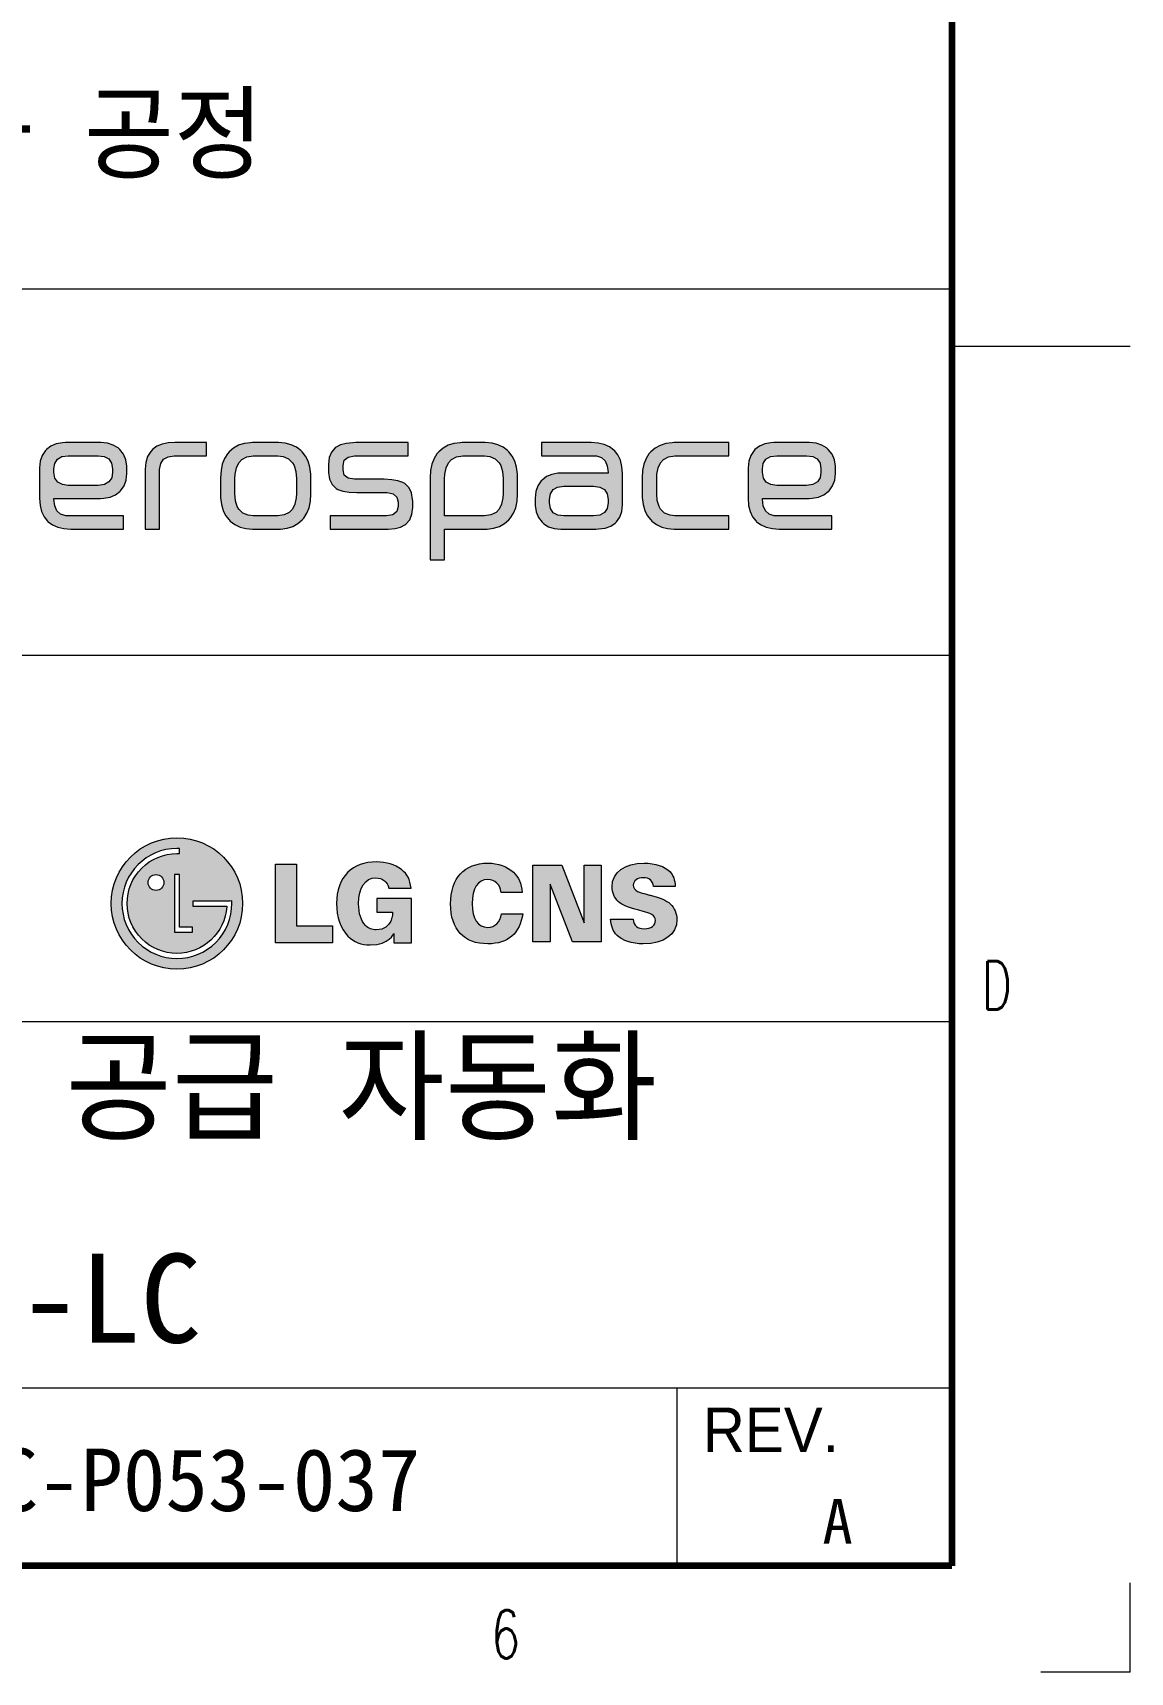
# Model space of a CAD drawing. Header units: millimetres. Extents: x 0 to 280, y 0 to 198.
# Drawn here: x 239 to 280, y 0 to 61.2 of the extents above; entities that cross this region are included whole.
import ezdxf
from ezdxf.enums import TextEntityAlignment as Align

# ---------------------------------------------------------------- set-up
doc = ezdxf.new("R2018")
doc.units = ezdxf.units.MM
doc.header["$LTSCALE"] = 0.666667
doc.layers.get('0').update_dxf_attribs({"color": 8, "lineweight": 9, "true_color": 0x808080})
for name, color, linetype, lineweight in [('1', 7, 'Continuous', 20), ('4.가는선', 7, 'Continuous', 13), ('출력한계', 7, 'Continuous', 9)]:
    doc.layers.add(name, color=color, linetype=linetype, lineweight=lineweight)
doc.layers.add('글씨', color=4, linetype='Continuous', lineweight=9, true_color=0x00ffff)
doc.styles.add('텍스트 스타일484', font='Gulim.ttf')
doc.styles.add('텍스트 스타일493', font='ROMANS.shx', dxfattribs={"width": 0.7})
doc.styles.add('텍스트 스타일507', font='Gulim.ttf')
doc.styles.add('텍스트 스타일510', font='Gulim.ttf')
doc.styles.add('텍스트 스타일512', font='Gulim.ttf')
doc.styles.add('텍스트 스타일514', font='Gulim.ttf', dxfattribs={"width": 0.7})
doc.styles.add('텍스트 스타일53', font='Gulim.ttf')

# ---------------------------------------------------------------- blocks, each defined once
blk = doc.blocks.new('경계 HAS-A3 경계라인')
at = {"lineweight": 100}
for p, q in [((409.995, 291.025), (409.995, 5.952)), ((409.995, 5.952), (10.005, 5.952))]:
    blk.add_line(p, q, dxfattribs=at)
blk.add_line((420, 74.25), (409.995, 74.25))
at = {"layer": '출력한계'}
for q in [(420, 5), (415, 0)]:
    blk.add_line((420, 0), q, dxfattribs=at)
at = {"style": '텍스트 스타일493', "width": 0.7}
blk.add_text('D', height=2.7, dxfattribs=at).set_placement((411.67, 37.125))
blk.add_text('6', height=2.7, dxfattribs=at).set_placement((385, 2.124), align=Align.MIDDLE_CENTER)
blk = doc.blocks.new('제목 블록 HAS-A3-PART-제목')
at = {"layer": '4.가는선'}
h = blk.add_hatch(color=256, dxfattribs=at)
h.paths.add_polyline_path([(533.007, 97.123), (532.747, 97.259), (532.589, 97.489), (532.538, 97.817), (532.538, 98), (532.585, 98.316), (532.73, 98.554), (532.981, 98.699), (533.335, 98.746), (535.009, 98.746), (535.354, 98.703), (535.609, 98.563), (535.763, 98.328), (535.818, 98), (535.818, 97.817), (535.771, 97.506), (535.618, 97.272), (535.367, 97.127), (535.009, 97.08), (533.335, 97.08)], flags=0)
h.paths.add_polyline_path([(531.878, 98.759), (532.07, 99.036), (532.117, 99.087), (532.364, 99.278), (532.662, 99.41), (533.011, 99.47), (533.181, 99.479), (535.166, 99.479), (535.537, 99.444), (535.861, 99.342), (536.129, 99.176), (536.227, 99.087), (536.436, 98.823), (536.568, 98.512), (536.623, 98.15), (536.623, 97.741), (536.585, 97.37), (536.466, 97.051), (536.27, 96.778), (536.227, 96.735), (535.984, 96.544), (535.682, 96.42), (535.333, 96.361), (535.149, 96.352), (532.538, 96.352), (532.538, 96.309), (532.577, 95.939), (532.7, 95.662), (532.909, 95.475), (533.194, 95.385), (533.369, 95.372), (536.427, 95.372), (536.427, 94.635), (533.475, 94.635), (533.092, 94.661), (532.751, 94.738), (532.457, 94.865), (532.21, 95.044), (532.176, 95.078), (531.98, 95.321), (531.84, 95.615), (531.759, 95.964), (531.729, 96.361), (531.729, 98.06), (531.767, 98.435)])
for color, points in [(256, [(539.303, 99.479), (538.945, 99.457), (538.595, 99.389), (538.302, 99.27), (538.071, 99.104), (537.956, 98.976), (537.782, 98.695), (537.68, 98.363), (537.646, 97.983), (537.646, 94.635), (538.459, 94.635), (538.459, 97.975), (538.519, 98.307), (538.672, 98.541), (538.928, 98.682), (539.277, 98.729), (541.079, 98.729), (541.079, 99.479)]), (256, [(549.457, 99.479), (549.291, 99.474), (548.904, 99.436), (548.588, 99.355), (548.346, 99.231), (548.286, 99.189), (548.082, 98.95), (547.958, 98.639), (547.92, 98.252), (547.92, 97.805), (547.979, 97.438), (548.12, 97.14), (548.346, 96.914), (548.452, 96.855), (548.725, 96.761), (549.074, 96.701), (549.5, 96.68), (551.2, 96.68), (551.545, 96.612), (551.753, 96.429), (551.821, 96.135), (551.821, 95.9), (551.749, 95.611), (551.532, 95.436), (551.17, 95.381), (548.009, 95.381), (548.009, 94.635), (551.259, 94.635), (551.647, 94.674), (551.962, 94.75), (552.201, 94.87), (552.26, 94.912), (552.469, 95.151), (552.597, 95.462), (552.639, 95.841), (552.639, 96.194), (552.635, 96.297), (552.575, 96.659), (552.431, 96.953), (552.201, 97.178), (552.09, 97.242), (551.813, 97.34), (551.464, 97.4), (551.042, 97.421), (549.376, 97.421), (549.019, 97.477), (548.806, 97.655), (548.733, 97.949), (548.733, 98.201), (548.806, 98.495), (549.019, 98.669), (549.376, 98.729), (552.392, 98.729), (552.392, 99.479)]), (256, [(567.292, 99.479), (567.182, 99.47), (566.82, 99.423), (566.5, 99.321), (566.219, 99.163), (565.976, 98.955), (565.878, 98.844), (565.712, 98.58), (565.593, 98.265), (565.52, 97.907), (565.499, 97.498), (565.499, 96.595), (565.503, 96.407), (565.55, 96.02), (565.644, 95.683), (565.784, 95.389), (565.976, 95.147), (566.04, 95.083), (566.296, 94.887), (566.59, 94.75), (566.922, 94.665), (567.292, 94.635), (570.359, 94.635), (570.359, 95.381), (567.318, 95.381), (567.062, 95.406), (566.756, 95.53), (566.517, 95.751), (566.44, 95.9), (566.342, 96.228), (566.313, 96.629), (566.313, 97.464), (566.325, 97.707), (566.389, 98.069), (566.517, 98.35), (566.687, 98.524), (566.969, 98.678), (567.318, 98.729), (570.359, 98.729), (570.359, 99.479)]), (7, [(548.147, 72.418), (548.147, 71.453), (544.953, 71.453), (544.953, 75.873), (546.125, 75.873), (546.125, 72.418)]), (7, [(563.207, 71.516), (561.595, 71.516), (560.335, 74.741), (560.335, 71.516), (559.363, 71.516), (559.363, 75.808), (561, 75.808), (562.24, 72.585), (562.24, 75.808), (563.207, 75.808)])]:
    blk.add_hatch(color=color, dxfattribs=at).paths.add_polyline_path(points)
h = blk.add_hatch(color=256, dxfattribs=at)
h.paths.add_polyline_path([(542.893, 95.751), (543.123, 95.53), (543.426, 95.406), (543.698, 95.381), (545.074, 95.381), (545.436, 95.428), (545.722, 95.572), (545.901, 95.751), (546.037, 96.028), (546.109, 96.386), (546.122, 96.629), (546.122, 97.464), (546.088, 97.868), (545.99, 98.192), (545.901, 98.35), (545.671, 98.571), (545.372, 98.699), (545.074, 98.729), (543.698, 98.729), (543.345, 98.682), (543.064, 98.529), (542.893, 98.35), (542.761, 98.069), (542.689, 97.711), (542.68, 97.464), (542.68, 96.629), (542.71, 96.224), (542.808, 95.9)], flags=0)
h.paths.add_polyline_path([(542.254, 98.852), (542.084, 98.588), (541.965, 98.273), (541.897, 97.915), (541.871, 97.506), (541.871, 96.595), (541.875, 96.407), (541.922, 96.02), (542.016, 95.683), (542.156, 95.389), (542.348, 95.147), (542.412, 95.083), (542.668, 94.887), (542.962, 94.75), (543.294, 94.665), (543.669, 94.635), (545.236, 94.635), (545.602, 94.682), (545.922, 94.784), (546.203, 94.938), (546.442, 95.147), (546.54, 95.253), (546.71, 95.521), (546.833, 95.832), (546.906, 96.19), (546.927, 96.595), (546.927, 97.506), (546.923, 97.711), (546.876, 98.094), (546.778, 98.431), (546.638, 98.72), (546.442, 98.963), (546.378, 99.031), (546.126, 99.223), (545.832, 99.359), (545.5, 99.444), (545.125, 99.479), (543.669, 99.479), (543.558, 99.474), (543.196, 99.427), (542.872, 99.325), (542.591, 99.172), (542.348, 98.963)])
h = blk.add_hatch(color=256, dxfattribs=at)
h.paths.add_polyline_path([(554.509, 98.069), (554.437, 97.715), (554.424, 97.455), (554.424, 95.381), (556.665, 95.381), (557.022, 95.428), (557.312, 95.572), (557.491, 95.751), (557.623, 96.028), (557.695, 96.386), (557.704, 96.629), (557.704, 97.464), (557.674, 97.864), (557.576, 98.192), (557.491, 98.35), (557.257, 98.571), (556.959, 98.699), (556.665, 98.729), (555.455, 98.729), (555.101, 98.682), (554.816, 98.533), (554.641, 98.35)], flags=0)
h.paths.add_polyline_path([(553.832, 98.588), (553.713, 98.273), (553.64, 97.915), (553.619, 97.506), (553.619, 92.915), (554.424, 92.915), (554.424, 94.635), (556.809, 94.635), (557.172, 94.682), (557.495, 94.78), (557.776, 94.938), (558.019, 95.147), (558.117, 95.257), (558.292, 95.521), (558.411, 95.832), (558.488, 96.19), (558.513, 96.595), (558.513, 97.506), (558.505, 97.715), (558.458, 98.098), (558.36, 98.431), (558.211, 98.72), (558.019, 98.963), (557.955, 99.027), (557.704, 99.219), (557.414, 99.359), (557.082, 99.444), (556.707, 99.479), (555.412, 99.479), (555.306, 99.474), (554.944, 99.427), (554.62, 99.325), (554.339, 99.172), (554.096, 98.963), (553.998, 98.852)])
h = blk.add_hatch(color=256, dxfattribs=at)
h.paths.add_polyline_path([(560.358, 95.781), (560.515, 95.547), (560.775, 95.411), (561.107, 95.372), (562.764, 95.372), (563.122, 95.419), (563.382, 95.555), (563.535, 95.79), (563.587, 96.109), (563.587, 96.292), (563.535, 96.616), (563.382, 96.85), (563.126, 96.991), (562.764, 97.038), (561.107, 97.038), (560.754, 96.991), (560.503, 96.846), (560.353, 96.608), (560.307, 96.292), (560.307, 96.109)], flags=0)
h.paths.add_polyline_path([(559.54, 96.735), (559.502, 96.361), (559.502, 95.956), (559.553, 95.594), (559.68, 95.283), (559.889, 95.014), (559.979, 94.934), (560.247, 94.767), (560.571, 94.665), (560.941, 94.635), (562.909, 94.635), (563.058, 94.64), (563.425, 94.687), (563.731, 94.797), (563.983, 94.963), (564.051, 95.032), (564.242, 95.3), (564.357, 95.619), (564.392, 95.994), (564.392, 97.741), (564.362, 98.141), (564.277, 98.49), (564.136, 98.784), (563.94, 99.027), (563.902, 99.061), (563.659, 99.244), (563.365, 99.372), (563.024, 99.449), (562.641, 99.479), (559.864, 99.479), (559.864, 98.746), (562.756, 98.746), (562.935, 98.733), (563.22, 98.639), (563.425, 98.452), (563.544, 98.175), (563.587, 97.8), (563.587, 97.766), (560.967, 97.766), (560.779, 97.758), (560.43, 97.698), (560.132, 97.57), (559.889, 97.374), (559.842, 97.332), (559.651, 97.055)])
h = blk.add_hatch(color=256, dxfattribs=at)
h.paths.add_polyline_path([(572.289, 97.489), (572.442, 97.259), (572.702, 97.123), (573.034, 97.08), (574.708, 97.08), (575.066, 97.127), (575.317, 97.272), (575.471, 97.506), (575.513, 97.817), (575.513, 98), (575.462, 98.328), (575.309, 98.563), (575.053, 98.703), (574.708, 98.746), (573.034, 98.746), (572.681, 98.699), (572.429, 98.554), (572.28, 98.316), (572.238, 98), (572.238, 97.817)], flags=0)
h.paths.add_polyline_path([(571.467, 98.435), (571.428, 98.06), (571.428, 96.361), (571.454, 95.964), (571.539, 95.615), (571.68, 95.321), (571.876, 95.078), (571.91, 95.044), (572.157, 94.865), (572.451, 94.738), (572.792, 94.661), (573.175, 94.635), (576.123, 94.635), (576.123, 95.372), (573.068, 95.372), (572.894, 95.385), (572.604, 95.475), (572.4, 95.662), (572.276, 95.939), (572.238, 96.309), (572.238, 96.352), (574.849, 96.352), (575.028, 96.361), (575.381, 96.42), (575.68, 96.544), (575.927, 96.735), (575.969, 96.778), (576.165, 97.051), (576.284, 97.37), (576.323, 97.741), (576.323, 98.15), (576.267, 98.512), (576.135, 98.823), (575.927, 99.087), (575.829, 99.176), (575.556, 99.342), (575.237, 99.444), (574.866, 99.479), (572.877, 99.479), (572.711, 99.47), (572.361, 99.41), (572.063, 99.278), (571.816, 99.087), (571.765, 99.036), (571.578, 98.759)])
at = {"layer": '4.가는선', "true_color": 0xff0000}
h = blk.add_hatch(color=1, dxfattribs=at)
edge = h.paths.add_edge_path(flags=0)
edge.add_spline(control_points=[(537.25, 71.482), (536.667, 72.067), (536.348, 72.838), (536.348, 73.662), (536.348, 75.362), (537.731, 76.744), (539.429, 76.744), (539.465, 76.744), (539.539, 76.744), (539.576, 76.74)], knot_values=[-3, -3, -3, -3, -2, -2, -2, -1, -1, -1, 0, 0, 0, 0], degree=3, periodic=0)
edge.add_line((539.576, 76.74), (539.576, 76.454))
edge.add_spline(control_points=[(539.576, 76.454), (539.541, 76.455), (539.463, 76.457), (539.429, 76.457), (538.683, 76.457), (537.982, 76.164), (537.453, 75.638)], knot_values=[-18, -18, -18, -18, -17, -17, -17, -16, -16, -16, -16], degree=3, periodic=0)
edge.add_spline(control_points=[(537.453, 75.638), (536.925, 75.11), (536.636, 74.409), (536.636, 73.662), (536.636, 72.917), (536.925, 72.214), (537.453, 71.686)], knot_values=[-16, -16, -16, -16, -15, -15, -15, -14, -14, -14, -14], degree=3, periodic=0)
edge.add_spline(control_points=[(537.453, 71.686), (537.982, 71.159), (538.683, 70.869), (539.429, 70.869), (540.907, 70.869), (542.117, 72.022), (542.215, 73.475)], knot_values=[-14, -14, -14, -14, -13, -13, -13, -12, -12, -12, -12], degree=3, periodic=0)
edge.add_spline(control_points=[(542.215, 73.475), (542.215, 73.48), (542.215, 73.509), (542.218, 73.518)], knot_values=[-12, -12, -12, -12, -11, -11, -11, -11], degree=3, periodic=0)
edge.add_line((542.218, 73.518), (540.311, 73.518))
edge.add_line((540.311, 73.518), (540.311, 73.801))
edge.add_line((540.311, 73.801), (542.387, 73.801))
edge.add_line((542.387, 73.801), (542.509, 73.802))
edge.add_line((542.509, 73.802), (542.509, 73.662))
edge.add_spline(control_points=[(542.509, 73.662), (542.509, 72.838), (542.188, 72.067), (541.608, 71.482)], knot_values=[-6, -6, -6, -6, -5, -5, -5, -5], degree=3, periodic=0)
edge.add_spline(control_points=[(541.608, 71.482), (541.024, 70.902), (540.252, 70.581), (539.429, 70.581), (538.606, 70.581), (537.832, 70.902), (537.25, 71.482)], knot_values=[-5, -5, -5, -5, -4, -4, -4, -3, -3, -3, -3], degree=3, periodic=0)
h.paths.add_polyline_path([(539.283, 75.277), (539.576, 75.277), (539.576, 72.338), (540.308, 72.338), (540.308, 72.049), (539.283, 72.049)], flags=0)
edge = h.paths.add_edge_path(flags=0)
edge.add_spline(control_points=[(538.253, 74.395), (538.011, 74.395), (537.813, 74.594), (537.813, 74.837), (537.813, 75.081), (538.011, 75.278), (538.253, 75.278), (538.496, 75.278), (538.694, 75.081), (538.694, 74.837), (538.694, 74.594), (538.496, 74.395), (538.253, 74.395)], knot_values=[0, 0, 0, 0, 1, 1, 1, 2, 2, 2, 3, 3, 3, 4, 4, 4, 4], degree=3, periodic=0)
edge = h.paths.add_edge_path()
edge.add_spline(control_points=[(539.429, 69.979), (537.397, 69.979), (535.746, 71.629), (535.746, 73.662), (535.746, 75.694), (537.397, 77.343), (539.429, 77.343), (541.463, 77.343), (543.11, 75.694), (543.11, 73.662), (543.11, 71.629), (541.463, 69.979), (539.429, 69.979)], knot_values=[0, 0, 0, 0, 0.352778, 0.352778, 0.352778, 0.705556, 0.705556, 0.705556, 1.058334, 1.058334, 1.058334, 1.411112, 1.411112, 1.411112, 1.411112], degree=3, periodic=0)
at = {"layer": '4.가는선'}
h = blk.add_hatch(color=7, dxfattribs=at)
edge = h.paths.add_edge_path()
edge.add_spline(control_points=[(551.515, 73.169), (551.515, 73.168), (551.524, 72.186), (550.598, 72.186), (550.365, 72.186), (550.155, 72.271), (549.993, 72.432)], knot_values=[1, 1, 1, 1, 2, 2, 2, 3, 3, 3, 3], degree=3, periodic=0)
edge.add_spline(control_points=[(549.993, 72.432), (549.744, 72.681), (549.609, 73.103), (549.609, 73.651), (549.609, 74.556), (549.971, 75.098), (550.573, 75.098), (550.951, 75.098), (551.234, 74.867), (551.305, 74.516)], knot_values=[3, 3, 3, 3, 4, 4, 4, 5, 5, 5, 6, 6, 6, 6], degree=3, periodic=0)
edge.add_line((551.305, 74.516), (552.551, 74.516))
edge.add_spline(control_points=[(552.551, 74.516), (552.486, 75.025), (552.347, 75.291), (552.005, 75.561)], knot_values=[7, 7, 7, 7, 8, 8, 8, 8], degree=3, periodic=0)
edge.add_spline(control_points=[(552.005, 75.561), (551.64, 75.846), (551.168, 75.988), (550.605, 75.988), (549.937, 75.988), (549.378, 75.783), (548.99, 75.396)], knot_values=[8, 8, 8, 8, 9, 9, 9, 10, 10, 10, 10], degree=3, periodic=0)
edge.add_spline(control_points=[(548.99, 75.396), (548.584, 74.989), (548.369, 74.393), (548.369, 73.669), (548.369, 72.895), (548.597, 72.243), (549.01, 71.831)], knot_values=[10, 10, 10, 10, 11, 11, 11, 12, 12, 12, 12], degree=3, periodic=0)
edge.add_spline(control_points=[(549.01, 71.831), (549.332, 71.508), (549.764, 71.338), (550.256, 71.338), (551.338, 71.338), (551.585, 71.985), (551.586, 71.985)], knot_values=[12, 12, 12, 12, 13, 13, 13, 14, 14, 14, 14], degree=3, periodic=0)
edge.add_line((551.586, 71.985), (551.586, 71.453))
edge.add_line((551.586, 71.453), (552.562, 71.453))
edge.add_line((552.562, 71.453), (552.562, 73.95))
edge.add_line((552.562, 73.95), (550.62, 73.95))
edge.add_line((550.62, 73.95), (550.62, 73.169))
edge.add_line((550.62, 73.169), (551.515, 73.169))
h = blk.add_hatch(color=7, dxfattribs=at)
edge = h.paths.add_edge_path()
edge.add_spline(control_points=[(558.279, 75.417), (557.949, 75.732), (557.416, 75.922), (556.854, 75.922), (555.525, 75.922), (554.763, 75.089), (554.763, 73.639)], knot_values=[0, 0, 0, 0, 0.352778, 0.352778, 0.352778, 0.705556, 0.705556, 0.705556, 0.705556], degree=3, periodic=0)
edge.add_spline(control_points=[(554.763, 73.639), (554.763, 72.198), (555.504, 71.403), (556.85, 71.403), (557.979, 71.403), (558.67, 72.002), (558.8, 73.09)], knot_values=[3.175002, 3.175002, 3.175002, 3.175002, 3.52778, 3.52778, 3.52778, 3.880558, 3.880558, 3.880558, 3.880558], degree=3, periodic=0)
edge.add_line((558.8, 73.09), (557.62, 73.09))
edge.add_spline(control_points=[(557.62, 73.09), (557.535, 72.619), (557.24, 72.326), (556.85, 72.326), (556.28, 72.326), (555.967, 72.793), (555.967, 73.639), (555.967, 74.521), (556.282, 75.008), (556.854, 75.008), (557.251, 75.008), (557.543, 74.719), (557.591, 74.283)], knot_values=[1.411112, 1.411112, 1.411112, 1.411112, 1.76389, 1.76389, 1.76389, 2.116668, 2.116668, 2.116668, 2.469446, 2.469446, 2.469446, 2.822224, 2.822224, 2.822224, 2.822224], degree=3, periodic=0)
edge.add_line((557.591, 74.283), (558.77, 74.283))
edge.add_spline(control_points=[(558.77, 74.283), (558.729, 74.798), (558.588, 75.13), (558.279, 75.417)], knot_values=[0.705556, 0.705556, 0.705556, 0.705556, 1.058334, 1.058334, 1.058334, 1.058334], degree=3, periodic=0)
h = blk.add_hatch(color=7, dxfattribs=at)
edge = h.paths.add_edge_path()
edge.add_spline(control_points=[(564.166, 73.76), (563.937, 73.968), (563.81, 74.267), (563.81, 74.602), (563.81, 75.404), (564.513, 75.922), (565.599, 75.922), (566.223, 75.922), (566.763, 75.744), (567.043, 75.45)], knot_values=[0.705556, 0.705556, 0.705556, 0.705556, 1.058334, 1.058334, 1.058334, 1.411112, 1.411112, 1.411112, 1.76389, 1.76389, 1.76389, 1.76389], degree=3, periodic=0)
edge.add_spline(control_points=[(567.043, 75.45), (567.24, 75.242), (567.332, 74.988), (567.351, 74.611)], knot_values=[1.76389, 1.76389, 1.76389, 1.76389, 2.116668, 2.116668, 2.116668, 2.116668], degree=3, periodic=0)
edge.add_line((567.351, 74.611), (566.126, 74.611))
edge.add_spline(control_points=[(566.126, 74.611), (566.084, 74.94), (565.897, 75.108), (565.562, 75.108), (565.232, 75.108), (565.001, 74.94), (565.001, 74.697), (565.001, 74.539), (565.083, 74.419), (565.243, 74.342)], knot_values=[2.469446, 2.469446, 2.469446, 2.469446, 2.822224, 2.822224, 2.822224, 3.175002, 3.175002, 3.175002, 3.52778, 3.52778, 3.52778, 3.52778], degree=3, periodic=0)
edge.add_spline(control_points=[(565.243, 74.342), (565.385, 74.279), (565.415, 74.271), (565.909, 74.137)], knot_values=[3.52778, 3.52778, 3.52778, 3.52778, 3.880558, 3.880558, 3.880558, 3.880558], degree=3, periodic=0)
edge.add_line((565.909, 74.137), (565.947, 74.127))
edge.add_spline(control_points=[(565.947, 74.127), (566.544, 73.976), (566.848, 73.842), (567.072, 73.637)], knot_values=[4.233336, 4.233336, 4.233336, 4.233336, 4.586114, 4.586114, 4.586114, 4.586114], degree=3, periodic=0)
edge.add_spline(control_points=[(567.072, 73.637), (567.312, 73.413), (567.446, 73.1), (567.446, 72.758), (567.446, 71.923), (566.721, 71.403), (565.557, 71.403), (564.904, 71.403), (564.396, 71.568), (564.086, 71.878)], knot_values=[4.586114, 4.586114, 4.586114, 4.586114, 4.938892, 4.938892, 4.938892, 5.29167, 5.29167, 5.29167, 5.644448, 5.644448, 5.644448, 5.644448], degree=3, periodic=0)
edge.add_spline(control_points=[(564.086, 71.878), (563.863, 72.104), (563.742, 72.41), (563.726, 72.787)], knot_values=[5.644448, 5.644448, 5.644448, 5.644448, 5.997226, 5.997226, 5.997226, 5.997226], degree=3, periodic=0)
edge.add_line((563.726, 72.787), (564.988, 72.787))
edge.add_spline(control_points=[(564.988, 72.787), (565.027, 72.424), (565.229, 72.245), (565.611, 72.245), (565.995, 72.245), (566.241, 72.43), (566.241, 72.717)], knot_values=[6.350004, 6.350004, 6.350004, 6.350004, 6.702782, 6.702782, 6.702782, 7.05556, 7.05556, 7.05556, 7.05556], degree=3, periodic=0)
edge.add_spline(control_points=[(566.241, 72.717), (566.241, 73.008), (566.022, 73.106), (565.317, 73.281)], knot_values=[0, 0, 0, 0, 0.352778, 0.352778, 0.352778, 0.352778], degree=3, periodic=0)
edge.add_spline(control_points=[(565.317, 73.281), (564.661, 73.445), (564.401, 73.553), (564.166, 73.76)], knot_values=[0.352778, 0.352778, 0.352778, 0.352778, 0.705556, 0.705556, 0.705556, 0.705556], degree=3, periodic=0)
for p, q in [((464.839, 108.085), (582.839, 108.085)), ((582.839, 87.56), (464.839, 87.56)), ((582.839, 67.035), (464.839, 67.035)), ((582.839, 46.51), (464.839, 46.51)), ((567.445, 46.51), (567.445, 36.555)), ((464.839, 36.555), (582.839, 36.555)), ((592.844, 30.603), (592.844, 35.603)), ((592.844, 30.603), (587.844, 30.603))]:
    blk.add_line(p, q)
at = {"color": 1, "linetype": 'Continuous', "true_color": 0xff0000}
for p, q in [((539.576, 76.454), (539.576, 76.74)), ((539.283, 75.277), (539.283, 72.049)), ((539.576, 75.277), (539.283, 75.277)), ((539.576, 72.338), (539.576, 75.277)), ((542.387, 73.801), (540.311, 73.801)), ((540.311, 73.801), (540.311, 73.518)), ((540.311, 73.518), (542.218, 73.518)), ((542.509, 73.802), (542.387, 73.801)), ((542.509, 73.662), (542.509, 73.802)), ((539.283, 72.049), (540.308, 72.049)), ((540.308, 72.338), (539.576, 72.338)), ((540.308, 72.049), (540.308, 72.338))]:
    blk.add_line(p, q, dxfattribs=at)
at = {"linetype": 'Continuous'}
for p, q in [((544.953, 71.453), (544.953, 75.873)), ((544.953, 75.873), (546.125, 75.873)), ((546.125, 75.873), (546.125, 72.418)), ((559.363, 71.516), (559.363, 75.808)), ((559.363, 75.808), (561, 75.808)), ((561, 75.808), (562.24, 72.585)), ((562.24, 75.808), (563.207, 75.808)), ((562.24, 72.585), (562.24, 75.808)), ((563.207, 75.808), (563.207, 71.516)), ((551.305, 74.516), (552.551, 74.516)), ((561.595, 71.516), (560.335, 74.741)), ((560.335, 74.741), (560.335, 71.516)), ((567.351, 74.611), (566.126, 74.611)), ((552.562, 73.95), (550.62, 73.95)), ((550.62, 73.95), (550.62, 73.169)), ((552.562, 71.453), (552.562, 73.95)), ((558.77, 74.283), (557.591, 74.283)), ((565.909, 74.137), (565.947, 74.127)), ((550.62, 73.169), (551.515, 73.169)), ((557.62, 73.09), (558.8, 73.09)), ((563.726, 72.787), (564.988, 72.787)), ((546.125, 72.418), (548.147, 72.418)), ((548.147, 72.418), (548.147, 71.453)), ((551.586, 71.985), (551.586, 71.453)), ((548.147, 71.453), (544.953, 71.453)), ((551.586, 71.453), (552.562, 71.453)), ((560.335, 71.516), (559.363, 71.516)), ((563.207, 71.516), (561.595, 71.516))]:
    blk.add_line(p, q, dxfattribs=at)
at = {"color": 1, "linetype": 'Continuous', "true_color": 0xff0000}
for points, knots in [([(539.429, 69.979), (541.463, 69.979), (543.11, 71.629), (543.11, 73.662), (543.11, 75.694), (541.463, 77.343), (539.429, 77.343), (537.397, 77.343), (535.746, 75.694), (535.746, 73.662), (535.746, 71.629), (537.397, 69.979), (539.429, 69.979)], [0, 0, 0, 0, 0.352778, 0.352778, 0.352778, 0.705556, 0.705556, 0.705556, 1.058334, 1.058334, 1.058334, 1.411112, 1.411112, 1.411112, 1.411112]), ([(539.576, 76.74), (539.539, 76.744), (539.465, 76.744), (539.429, 76.744), (537.731, 76.744), (536.348, 75.362), (536.348, 73.662), (536.348, 72.838), (536.667, 72.067), (537.25, 71.482)], [0, 0, 0, 0, 1, 1, 1, 2, 2, 2, 3, 3, 3, 3]), ([(537.453, 75.638), (537.982, 76.164), (538.683, 76.457), (539.429, 76.457), (539.463, 76.457), (539.541, 76.455), (539.576, 76.454)], [16, 16, 16, 16, 17, 17, 17, 18, 18, 18, 18]), ([(537.453, 71.686), (536.925, 72.214), (536.636, 72.917), (536.636, 73.662), (536.636, 74.409), (536.925, 75.11), (537.453, 75.638)], [14, 14, 14, 14, 15, 15, 15, 16, 16, 16, 16]), ([(538.253, 74.395), (538.496, 74.395), (538.694, 74.594), (538.694, 74.837), (538.694, 75.081), (538.496, 75.278), (538.253, 75.278), (538.011, 75.278), (537.813, 75.081), (537.813, 74.837), (537.813, 74.594), (538.011, 74.395), (538.253, 74.395)], [0, 0, 0, 0, 1, 1, 1, 2, 2, 2, 3, 3, 3, 4, 4, 4, 4]), ([(542.215, 73.475), (542.117, 72.022), (540.907, 70.869), (539.429, 70.869), (538.683, 70.869), (537.982, 71.159), (537.453, 71.686)], [12, 12, 12, 12, 13, 13, 13, 14, 14, 14, 14]), ([(537.25, 71.482), (537.832, 70.902), (538.606, 70.581), (539.429, 70.581), (540.252, 70.581), (541.024, 70.902), (541.608, 71.482)], [3, 3, 3, 3, 4, 4, 4, 5, 5, 5, 5])]:
    blk.add_open_spline(points, degree=3, knots=knots, dxfattribs=at)
at = {"linetype": 'Continuous'}
for points, knots in [([(548.99, 75.396), (548.584, 74.989), (548.369, 74.393), (548.369, 73.669), (548.369, 72.895), (548.597, 72.243), (549.01, 71.831)], [10, 10, 10, 10, 11, 11, 11, 12, 12, 12, 12]), ([(552.005, 75.561), (551.64, 75.846), (551.168, 75.988), (550.605, 75.988), (549.937, 75.988), (549.378, 75.783), (548.99, 75.396)], [8, 8, 8, 8, 9, 9, 9, 10, 10, 10, 10]), ([(554.763, 73.639), (554.763, 75.089), (555.525, 75.922), (556.854, 75.922), (557.416, 75.922), (557.949, 75.732), (558.279, 75.417)], [0, 0, 0, 0, 0.352778, 0.352778, 0.352778, 0.705556, 0.705556, 0.705556, 0.705556]), ([(564.166, 73.76), (563.937, 73.968), (563.81, 74.267), (563.81, 74.602), (563.81, 75.404), (564.513, 75.922), (565.599, 75.922), (566.223, 75.922), (566.763, 75.744), (567.043, 75.45)], [0.705556, 0.705556, 0.705556, 0.705556, 1.058334, 1.058334, 1.058334, 1.411112, 1.411112, 1.411112, 1.76389, 1.76389, 1.76389, 1.76389]), ([(549.993, 72.432), (549.744, 72.681), (549.609, 73.103), (549.609, 73.651), (549.609, 74.556), (549.971, 75.098), (550.573, 75.098), (550.951, 75.098), (551.234, 74.867), (551.305, 74.516)], [3, 3, 3, 3, 4, 4, 4, 5, 5, 5, 6, 6, 6, 6]), ([(557.591, 74.283), (557.543, 74.719), (557.251, 75.008), (556.854, 75.008), (556.282, 75.008), (555.967, 74.521), (555.967, 73.639), (555.967, 72.793), (556.28, 72.326), (556.85, 72.326), (557.24, 72.326), (557.535, 72.619), (557.62, 73.09)], [1.411112, 1.411112, 1.411112, 1.411112, 1.76389, 1.76389, 1.76389, 2.116668, 2.116668, 2.116668, 2.469446, 2.469446, 2.469446, 2.822224, 2.822224, 2.822224, 2.822224]), ([(566.126, 74.611), (566.084, 74.94), (565.897, 75.108), (565.562, 75.108), (565.232, 75.108), (565.001, 74.94), (565.001, 74.697), (565.001, 74.539), (565.083, 74.419), (565.243, 74.342)], [2.469446, 2.469446, 2.469446, 2.469446, 2.822224, 2.822224, 2.822224, 3.175002, 3.175002, 3.175002, 3.52778, 3.52778, 3.52778, 3.52778]), ([(558.8, 73.09), (558.67, 72.002), (557.979, 71.403), (556.85, 71.403), (555.504, 71.403), (554.763, 72.198), (554.763, 73.639)], [3.1750021, 3.1750021, 3.1750021, 3.1750021, 3.5277801, 3.5277801, 3.5277801, 3.8805581, 3.8805581, 3.8805581, 3.8805581]), ([(567.072, 73.637), (567.312, 73.413), (567.446, 73.1), (567.446, 72.758), (567.446, 71.923), (566.721, 71.403), (565.557, 71.403), (564.904, 71.403), (564.396, 71.568), (564.086, 71.878)], [4.586114, 4.586114, 4.586114, 4.586114, 4.938892, 4.938892, 4.938892, 5.29167, 5.29167, 5.29167, 5.644448, 5.644448, 5.644448, 5.644448]), ([(551.515, 73.169), (551.515, 73.168), (551.524, 72.186), (550.598, 72.186), (550.365, 72.186), (550.155, 72.271), (549.993, 72.432)], [1, 1, 1, 1, 2, 2, 2, 3, 3, 3, 3]), ([(564.988, 72.787), (565.027, 72.424), (565.229, 72.245), (565.611, 72.245), (565.995, 72.245), (566.241, 72.43), (566.241, 72.717)], [6.3500042, 6.3500042, 6.3500042, 6.3500042, 6.7027822, 6.7027822, 6.7027822, 7.0555602, 7.0555602, 7.0555602, 7.0555602]), ([(549.01, 71.831), (549.332, 71.508), (549.764, 71.338), (550.256, 71.338), (551.338, 71.338), (551.585, 71.985), (551.586, 71.985)], [12, 12, 12, 12, 13, 13, 13, 14, 14, 14, 14])]:
    blk.add_open_spline(points, degree=3, knots=knots, dxfattribs=at)
for points in [[(552.551, 74.516), (552.486, 75.025), (552.347, 75.291), (552.005, 75.561)], [(558.279, 75.417), (558.588, 75.13), (558.729, 74.798), (558.77, 74.283)], [(567.043, 75.45), (567.24, 75.242), (567.332, 74.988), (567.351, 74.611)], [(565.317, 73.281), (564.661, 73.445), (564.401, 73.553), (564.166, 73.76)], [(565.243, 74.342), (565.385, 74.279), (565.415, 74.271), (565.909, 74.137)], [(565.947, 74.127), (566.544, 73.976), (566.848, 73.842), (567.072, 73.637)], [(564.086, 71.878), (563.863, 72.104), (563.742, 72.41), (563.726, 72.787)], [(566.241, 72.717), (566.241, 73.008), (566.022, 73.106), (565.317, 73.281)]]:
    blk.add_open_spline(points, degree=3, dxfattribs=at)
at = {"color": 1, "linetype": 'Continuous', "true_color": 0xff0000}
for points in [[(541.608, 71.482), (542.188, 72.067), (542.509, 72.838), (542.509, 73.662)], [(542.218, 73.518), (542.215, 73.509), (542.215, 73.48), (542.215, 73.475)]]:
    blk.add_open_spline(points, degree=3, dxfattribs=at)
at = {"layer": '1', "lineweight": 5}
for p, q in [((532.364, 99.278), (532.117, 99.087)), ((532.662, 99.41), (532.364, 99.278)), ((533.011, 99.47), (532.662, 99.41)), ((533.181, 99.479), (533.011, 99.47)), ((535.166, 99.479), (533.181, 99.479)), ((535.537, 99.444), (535.166, 99.479)), ((535.861, 99.342), (535.537, 99.444)), ((536.129, 99.176), (535.861, 99.342)), ((538.302, 99.27), (538.071, 99.104)), ((538.595, 99.389), (538.302, 99.27)), ((538.945, 99.457), (538.595, 99.389)), ((539.303, 99.479), (538.945, 99.457)), ((541.079, 99.479), (539.303, 99.479)), ((541.079, 98.729), (541.079, 99.479)), ((542.872, 99.325), (542.591, 99.172)), ((543.196, 99.427), (542.872, 99.325)), ((543.558, 99.474), (543.196, 99.427)), ((543.669, 99.479), (543.558, 99.474)), ((545.125, 99.479), (543.669, 99.479)), ((545.5, 99.444), (545.125, 99.479)), ((545.832, 99.359), (545.5, 99.444)), ((546.126, 99.223), (545.832, 99.359)), ((546.378, 99.031), (546.126, 99.223)), ((548.286, 99.189), (548.082, 98.95)), ((548.346, 99.231), (548.286, 99.189)), ((548.588, 99.355), (548.346, 99.231)), ((548.904, 99.436), (548.588, 99.355)), ((549.291, 99.474), (548.904, 99.436)), ((549.457, 99.479), (549.291, 99.474)), ((552.392, 99.479), (549.457, 99.479)), ((552.392, 98.729), (552.392, 99.479)), ((554.62, 99.325), (554.339, 99.172)), ((554.944, 99.427), (554.62, 99.325)), ((555.306, 99.474), (554.944, 99.427)), ((555.412, 99.479), (555.306, 99.474)), ((556.707, 99.479), (555.412, 99.479)), ((557.082, 99.444), (556.707, 99.479)), ((557.414, 99.359), (557.082, 99.444)), ((557.704, 99.219), (557.414, 99.359)), ((557.955, 99.027), (557.704, 99.219)), ((562.641, 99.479), (559.864, 99.479)), ((559.864, 99.479), (559.864, 98.746)), ((563.024, 99.449), (562.641, 99.479)), ((563.365, 99.372), (563.024, 99.449)), ((563.659, 99.244), (563.365, 99.372)), ((563.902, 99.061), (563.659, 99.244)), ((566.5, 99.321), (566.219, 99.163)), ((566.82, 99.423), (566.5, 99.321)), ((567.182, 99.47), (566.82, 99.423)), ((567.292, 99.479), (567.182, 99.47)), ((570.359, 99.479), (567.292, 99.479)), ((570.359, 98.729), (570.359, 99.479)), ((572.063, 99.278), (571.816, 99.087)), ((572.361, 99.41), (572.063, 99.278)), ((572.711, 99.47), (572.361, 99.41)), ((572.877, 99.479), (572.711, 99.47)), ((574.866, 99.479), (572.877, 99.479)), ((575.237, 99.444), (574.866, 99.479)), ((575.556, 99.342), (575.237, 99.444)), ((575.829, 99.176), (575.556, 99.342)), ((531.767, 98.435), (531.729, 98.06)), ((531.878, 98.759), (531.767, 98.435)), ((532.07, 99.036), (531.878, 98.759)), ((532.117, 99.087), (532.07, 99.036)), ((532.538, 98), (532.585, 98.316)), ((532.585, 98.316), (532.73, 98.554)), ((532.73, 98.554), (532.981, 98.699)), ((532.981, 98.699), (533.335, 98.746)), ((533.335, 98.746), (535.009, 98.746)), ((535.009, 98.746), (535.354, 98.703)), ((535.354, 98.703), (535.609, 98.563)), ((535.609, 98.563), (535.763, 98.328)), ((535.763, 98.328), (535.818, 98)), ((536.227, 99.087), (536.129, 99.176)), ((536.436, 98.823), (536.227, 99.087)), ((536.568, 98.512), (536.436, 98.823)), ((536.623, 98.15), (536.568, 98.512)), ((537.68, 98.363), (537.646, 97.983)), ((537.782, 98.695), (537.68, 98.363)), ((537.956, 98.976), (537.782, 98.695)), ((538.071, 99.104), (537.956, 98.976)), ((538.459, 97.975), (538.519, 98.307)), ((538.519, 98.307), (538.672, 98.541)), ((538.672, 98.541), (538.928, 98.682)), ((538.928, 98.682), (539.277, 98.729)), ((539.277, 98.729), (541.079, 98.729)), ((541.965, 98.273), (541.897, 97.915)), ((542.084, 98.588), (541.965, 98.273)), ((542.254, 98.852), (542.084, 98.588)), ((542.348, 98.963), (542.254, 98.852)), ((542.591, 99.172), (542.348, 98.963)), ((542.761, 98.069), (542.893, 98.35)), ((542.893, 98.35), (543.064, 98.529)), ((543.064, 98.529), (543.345, 98.682)), ((543.345, 98.682), (543.698, 98.729)), ((543.698, 98.729), (545.074, 98.729)), ((545.074, 98.729), (545.372, 98.699)), ((545.372, 98.699), (545.671, 98.571)), ((545.671, 98.571), (545.901, 98.35)), ((545.901, 98.35), (545.99, 98.192)), ((546.442, 98.963), (546.378, 99.031)), ((546.638, 98.72), (546.442, 98.963)), ((546.778, 98.431), (546.638, 98.72)), ((546.876, 98.094), (546.778, 98.431)), ((547.958, 98.639), (547.92, 98.252)), ((548.082, 98.95), (547.958, 98.639)), ((548.733, 98.201), (548.806, 98.495)), ((548.806, 98.495), (549.019, 98.669)), ((549.019, 98.669), (549.376, 98.729)), ((549.376, 98.729), (552.392, 98.729)), ((553.713, 98.273), (553.64, 97.915)), ((553.832, 98.588), (553.713, 98.273)), ((553.998, 98.852), (553.832, 98.588)), ((554.096, 98.963), (553.998, 98.852)), ((554.339, 99.172), (554.096, 98.963)), ((554.509, 98.069), (554.641, 98.35)), ((554.641, 98.35), (554.816, 98.533)), ((554.816, 98.533), (555.101, 98.682)), ((555.101, 98.682), (555.455, 98.729)), ((555.455, 98.729), (556.665, 98.729)), ((556.665, 98.729), (556.959, 98.699)), ((556.959, 98.699), (557.257, 98.571)), ((557.257, 98.571), (557.491, 98.35)), ((557.491, 98.35), (557.576, 98.192)), ((558.019, 98.963), (557.955, 99.027)), ((558.211, 98.72), (558.019, 98.963)), ((558.36, 98.431), (558.211, 98.72)), ((558.458, 98.098), (558.36, 98.431)), ((559.864, 98.746), (562.756, 98.746)), ((562.756, 98.746), (562.935, 98.733)), ((562.935, 98.733), (563.22, 98.639)), ((563.22, 98.639), (563.425, 98.452)), ((563.425, 98.452), (563.544, 98.175)), ((563.94, 99.027), (563.902, 99.061)), ((564.136, 98.784), (563.94, 99.027)), ((564.277, 98.49), (564.136, 98.784)), ((564.362, 98.141), (564.277, 98.49)), ((565.593, 98.265), (565.52, 97.907)), ((565.712, 98.58), (565.593, 98.265)), ((565.878, 98.844), (565.712, 98.58)), ((565.976, 98.955), (565.878, 98.844)), ((566.219, 99.163), (565.976, 98.955)), ((566.389, 98.069), (566.517, 98.35)), ((566.517, 98.35), (566.687, 98.524)), ((566.687, 98.524), (566.969, 98.678)), ((566.969, 98.678), (567.318, 98.729)), ((567.318, 98.729), (570.359, 98.729)), ((571.467, 98.435), (571.428, 98.06)), ((571.578, 98.759), (571.467, 98.435)), ((571.765, 99.036), (571.578, 98.759)), ((571.816, 99.087), (571.765, 99.036)), ((572.238, 98), (572.28, 98.316)), ((572.28, 98.316), (572.429, 98.554)), ((572.429, 98.554), (572.681, 98.699)), ((572.681, 98.699), (573.034, 98.746)), ((573.034, 98.746), (574.708, 98.746)), ((574.708, 98.746), (575.053, 98.703)), ((575.053, 98.703), (575.309, 98.563)), ((575.309, 98.563), (575.462, 98.328)), ((575.462, 98.328), (575.513, 98)), ((575.927, 99.087), (575.829, 99.176)), ((576.135, 98.823), (575.927, 99.087)), ((576.267, 98.512), (576.135, 98.823)), ((576.323, 98.15), (576.267, 98.512)), ((531.729, 98.06), (531.729, 96.361)), ((532.538, 97.817), (532.538, 98)), ((532.589, 97.489), (532.538, 97.817)), ((532.747, 97.259), (532.589, 97.489)), ((535.771, 97.506), (535.618, 97.272)), ((535.818, 97.817), (535.771, 97.506)), ((535.818, 98), (535.818, 97.817)), ((536.466, 97.051), (536.585, 97.37)), ((536.585, 97.37), (536.623, 97.741)), ((536.623, 98.069), (536.623, 98.15)), ((536.623, 97.741), (536.623, 98.069)), ((537.646, 97.983), (537.646, 94.635)), ((538.459, 97.941), (538.459, 97.975)), ((538.459, 94.635), (538.459, 97.941)), ((541.897, 97.915), (541.871, 97.506)), ((541.871, 97.506), (541.871, 96.595)), ((542.68, 97.464), (542.689, 97.711)), ((542.68, 96.629), (542.68, 97.464)), ((542.689, 97.711), (542.761, 98.069)), ((545.99, 98.192), (546.088, 97.868)), ((546.088, 97.868), (546.122, 97.464)), ((546.122, 97.464), (546.122, 96.629)), ((546.923, 97.711), (546.876, 98.094)), ((546.927, 97.506), (546.923, 97.711)), ((546.927, 96.595), (546.927, 97.506)), ((547.92, 98.252), (547.92, 97.89)), ((547.92, 97.89), (547.92, 97.805)), ((547.92, 97.805), (547.979, 97.438)), ((547.979, 97.438), (548.12, 97.14)), ((548.733, 98.192), (548.733, 98.201)), ((548.733, 97.949), (548.733, 98.192)), ((548.806, 97.655), (548.733, 97.949)), ((549.019, 97.477), (548.806, 97.655)), ((549.376, 97.421), (549.019, 97.477)), ((551.042, 97.421), (549.376, 97.421)), ((551.464, 97.4), (551.042, 97.421)), ((551.813, 97.34), (551.464, 97.4)), ((552.09, 97.242), (551.813, 97.34)), ((553.64, 97.915), (553.619, 97.506)), ((553.619, 97.506), (553.619, 92.915)), ((554.424, 97.455), (554.437, 97.715)), ((554.424, 95.381), (554.424, 97.455)), ((554.437, 97.715), (554.509, 98.069)), ((557.576, 98.192), (557.674, 97.864)), ((557.674, 97.864), (557.704, 97.464)), ((557.704, 97.464), (557.704, 96.629)), ((558.505, 97.715), (558.458, 98.098)), ((558.513, 97.506), (558.505, 97.715)), ((558.513, 96.595), (558.513, 97.506)), ((559.889, 97.374), (559.842, 97.332)), ((560.132, 97.57), (559.889, 97.374)), ((560.43, 97.698), (560.132, 97.57)), ((560.779, 97.758), (560.43, 97.698)), ((560.967, 97.766), (560.779, 97.758)), ((563.587, 97.766), (560.967, 97.766)), ((563.544, 98.175), (563.587, 97.8)), ((563.587, 97.8), (563.587, 97.766)), ((564.392, 97.741), (564.362, 98.141)), ((564.392, 97.724), (564.392, 97.741)), ((564.392, 95.994), (564.392, 97.724)), ((565.52, 97.907), (565.499, 97.498)), ((565.499, 97.498), (565.499, 96.595)), ((566.313, 97.464), (566.325, 97.707)), ((566.313, 96.629), (566.313, 97.464)), ((566.325, 97.707), (566.389, 98.069)), ((571.428, 98.06), (571.428, 96.361)), ((572.238, 97.817), (572.238, 98)), ((572.289, 97.489), (572.238, 97.817)), ((572.442, 97.259), (572.289, 97.489)), ((575.471, 97.506), (575.317, 97.272)), ((575.513, 97.817), (575.471, 97.506)), ((575.513, 98), (575.513, 97.817)), ((576.165, 97.051), (576.284, 97.37)), ((576.284, 97.37), (576.323, 97.741)), ((576.323, 98.069), (576.323, 98.15)), ((576.323, 97.741), (576.323, 98.069)), ((533.007, 97.123), (532.747, 97.259)), ((533.335, 97.08), (533.007, 97.123)), ((535.009, 97.08), (533.335, 97.08)), ((535.367, 97.127), (535.009, 97.08)), ((535.618, 97.272), (535.367, 97.127)), ((535.682, 96.42), (535.984, 96.544)), ((535.984, 96.544), (536.227, 96.735)), ((536.227, 96.735), (536.27, 96.778)), ((536.27, 96.778), (536.466, 97.051)), ((541.871, 96.595), (541.875, 96.407)), ((542.71, 96.224), (542.68, 96.629)), ((546.122, 96.629), (546.109, 96.386)), ((546.906, 96.19), (546.927, 96.595)), ((548.12, 97.14), (548.346, 96.914)), ((548.346, 96.914), (548.452, 96.855)), ((548.452, 96.855), (548.725, 96.761)), ((548.725, 96.761), (549.074, 96.701)), ((549.074, 96.701), (549.5, 96.68)), ((549.5, 96.68), (551.157, 96.68)), ((551.157, 96.68), (551.2, 96.68)), ((551.2, 96.68), (551.545, 96.612)), ((551.545, 96.612), (551.753, 96.429)), ((551.753, 96.429), (551.821, 96.135)), ((552.201, 97.178), (552.09, 97.242)), ((552.431, 96.953), (552.201, 97.178)), ((552.575, 96.659), (552.431, 96.953)), ((552.635, 96.297), (552.575, 96.659)), ((557.704, 96.629), (557.695, 96.386)), ((558.488, 96.19), (558.513, 96.595)), ((559.54, 96.735), (559.502, 96.361)), ((559.651, 97.055), (559.54, 96.735)), ((559.842, 97.332), (559.651, 97.055)), ((560.307, 96.292), (560.353, 96.608)), ((560.353, 96.608), (560.503, 96.846)), ((560.503, 96.846), (560.754, 96.991)), ((560.754, 96.991), (561.107, 97.038)), ((561.107, 97.038), (562.764, 97.038)), ((562.764, 97.038), (563.126, 96.991)), ((563.126, 96.991), (563.382, 96.85)), ((563.382, 96.85), (563.535, 96.616)), ((563.535, 96.616), (563.587, 96.292)), ((565.499, 96.595), (565.503, 96.407)), ((566.342, 96.228), (566.313, 96.629)), ((572.702, 97.123), (572.442, 97.259)), ((573.034, 97.08), (572.702, 97.123)), ((574.708, 97.08), (573.034, 97.08)), ((575.066, 97.127), (574.708, 97.08)), ((575.317, 97.272), (575.066, 97.127)), ((575.381, 96.42), (575.68, 96.544)), ((575.68, 96.544), (575.927, 96.735)), ((575.927, 96.735), (575.969, 96.778)), ((575.969, 96.778), (576.165, 97.051)), ((531.729, 96.361), (531.759, 95.964)), ((531.759, 95.964), (531.84, 95.615)), ((531.84, 95.615), (531.98, 95.321)), ((532.538, 96.309), (532.538, 96.352)), ((532.538, 96.352), (535.149, 96.352)), ((532.577, 95.939), (532.538, 96.309)), ((532.7, 95.662), (532.577, 95.939)), ((532.909, 95.475), (532.7, 95.662)), ((535.149, 96.352), (535.333, 96.361)), ((535.333, 96.361), (535.682, 96.42)), ((541.875, 96.407), (541.922, 96.02)), ((541.922, 96.02), (542.016, 95.683)), ((542.016, 95.683), (542.156, 95.389)), ((542.808, 95.9), (542.71, 96.224)), ((542.893, 95.751), (542.808, 95.9)), ((543.123, 95.53), (542.893, 95.751)), ((543.426, 95.406), (543.123, 95.53)), ((545.722, 95.572), (545.436, 95.428)), ((545.901, 95.751), (545.722, 95.572)), ((546.037, 96.028), (545.901, 95.751)), ((546.109, 96.386), (546.037, 96.028)), ((546.54, 95.253), (546.71, 95.521)), ((546.71, 95.521), (546.833, 95.832)), ((546.833, 95.832), (546.906, 96.19)), ((551.749, 95.611), (551.532, 95.436)), ((551.821, 95.9), (551.749, 95.611)), ((551.821, 96.135), (551.821, 95.909)), ((551.821, 95.909), (551.821, 95.9)), ((552.597, 95.462), (552.639, 95.841)), ((552.639, 96.194), (552.635, 96.297)), ((552.639, 95.841), (552.639, 96.194)), ((557.312, 95.572), (557.022, 95.428)), ((557.491, 95.751), (557.312, 95.572)), ((557.623, 96.028), (557.491, 95.751)), ((557.695, 96.386), (557.623, 96.028)), ((558.117, 95.257), (558.292, 95.521)), ((558.292, 95.521), (558.411, 95.832)), ((558.411, 95.832), (558.488, 96.19)), ((559.502, 96.361), (559.502, 96.024)), ((559.502, 96.024), (559.502, 95.956)), ((559.502, 95.956), (559.553, 95.594)), ((559.553, 95.594), (559.68, 95.283)), ((560.307, 96.109), (560.307, 96.292)), ((560.358, 95.781), (560.307, 96.109)), ((560.515, 95.547), (560.358, 95.781)), ((560.775, 95.411), (560.515, 95.547)), ((563.382, 95.555), (563.122, 95.419)), ((563.535, 95.79), (563.382, 95.555)), ((563.587, 96.109), (563.535, 95.79)), ((563.587, 96.292), (563.587, 96.109)), ((564.242, 95.3), (564.357, 95.619)), ((564.357, 95.619), (564.392, 95.994)), ((565.503, 96.407), (565.55, 96.02)), ((565.55, 96.02), (565.644, 95.683)), ((565.644, 95.683), (565.784, 95.389)), ((566.44, 95.9), (566.342, 96.228)), ((566.517, 95.751), (566.44, 95.9)), ((566.756, 95.53), (566.517, 95.751)), ((567.062, 95.406), (566.756, 95.53)), ((571.428, 96.361), (571.454, 95.964)), ((571.454, 95.964), (571.539, 95.615)), ((571.539, 95.615), (571.68, 95.321)), ((572.238, 96.309), (572.238, 96.352)), ((572.238, 96.352), (574.849, 96.352)), ((572.276, 95.939), (572.238, 96.309)), ((572.4, 95.662), (572.276, 95.939)), ((572.604, 95.475), (572.4, 95.662)), ((574.849, 96.352), (575.028, 96.361)), ((575.028, 96.361), (575.381, 96.42)), ((531.98, 95.321), (532.176, 95.078)), ((532.176, 95.078), (532.21, 95.044)), ((532.21, 95.044), (532.457, 94.865)), ((532.457, 94.865), (532.751, 94.738)), ((532.751, 94.738), (533.092, 94.661)), ((533.194, 95.385), (532.909, 95.475)), ((533.092, 94.661), (533.475, 94.635)), ((533.369, 95.372), (533.194, 95.385)), ((536.427, 95.372), (533.369, 95.372)), ((533.475, 94.635), (536.427, 94.635)), ((536.427, 94.635), (536.427, 95.372)), ((537.646, 94.635), (538.459, 94.635)), ((542.156, 95.389), (542.348, 95.147)), ((542.348, 95.147), (542.412, 95.083)), ((542.412, 95.083), (542.668, 94.887)), ((542.668, 94.887), (542.962, 94.75)), ((542.962, 94.75), (543.294, 94.665)), ((543.294, 94.665), (543.669, 94.635)), ((543.698, 95.381), (543.426, 95.406)), ((543.669, 94.635), (545.125, 94.635)), ((545.074, 95.381), (543.698, 95.381)), ((545.436, 95.428), (545.074, 95.381)), ((545.125, 94.635), (545.236, 94.635)), ((545.236, 94.635), (545.602, 94.682)), ((545.602, 94.682), (545.922, 94.784)), ((545.922, 94.784), (546.203, 94.938)), ((546.203, 94.938), (546.442, 95.147)), ((546.442, 95.147), (546.54, 95.253)), ((551.17, 95.381), (548.009, 95.381)), ((548.009, 95.381), (548.009, 94.635)), ((548.009, 94.635), (551.072, 94.635)), ((551.072, 94.635), (551.259, 94.635)), ((551.532, 95.436), (551.17, 95.381)), ((551.259, 94.635), (551.647, 94.674)), ((551.647, 94.674), (551.962, 94.75)), ((551.962, 94.75), (552.201, 94.87)), ((552.201, 94.87), (552.26, 94.912)), ((552.26, 94.912), (552.469, 95.151)), ((552.469, 95.151), (552.597, 95.462)), ((556.665, 95.381), (554.424, 95.381)), ((554.424, 92.915), (554.424, 94.635)), ((554.424, 94.635), (556.716, 94.635)), ((557.022, 95.428), (556.665, 95.381)), ((556.716, 94.635), (556.809, 94.635)), ((556.809, 94.635), (557.172, 94.682)), ((557.172, 94.682), (557.495, 94.78)), ((557.495, 94.78), (557.776, 94.938)), ((557.776, 94.938), (558.019, 95.147)), ((558.019, 95.147), (558.117, 95.257)), ((559.68, 95.283), (559.889, 95.014)), ((559.889, 95.014), (559.979, 94.934)), ((559.979, 94.934), (560.247, 94.767)), ((560.247, 94.767), (560.571, 94.665)), ((560.571, 94.665), (560.941, 94.635)), ((561.107, 95.372), (560.775, 95.411)), ((560.941, 94.635), (562.909, 94.635)), ((562.764, 95.372), (561.107, 95.372)), ((563.122, 95.419), (562.764, 95.372)), ((562.909, 94.635), (563.058, 94.64)), ((563.058, 94.64), (563.425, 94.687)), ((563.425, 94.687), (563.731, 94.797)), ((563.731, 94.797), (563.983, 94.963)), ((563.983, 94.963), (564.051, 95.032)), ((564.051, 95.032), (564.242, 95.3)), ((565.784, 95.389), (565.976, 95.147)), ((565.976, 95.147), (566.04, 95.083)), ((566.04, 95.083), (566.296, 94.887)), ((566.296, 94.887), (566.59, 94.75)), ((566.59, 94.75), (566.922, 94.665)), ((566.922, 94.665), (567.292, 94.635)), ((567.318, 95.381), (567.062, 95.406)), ((567.292, 94.635), (570.359, 94.635)), ((570.359, 95.381), (567.318, 95.381)), ((570.359, 94.635), (570.359, 95.381)), ((571.68, 95.321), (571.876, 95.078)), ((571.876, 95.078), (571.91, 95.044)), ((571.91, 95.044), (572.157, 94.865)), ((572.157, 94.865), (572.451, 94.738)), ((572.451, 94.738), (572.792, 94.661)), ((572.894, 95.385), (572.604, 95.475)), ((572.792, 94.661), (573.175, 94.635)), ((573.068, 95.372), (572.894, 95.385)), ((576.123, 95.372), (573.068, 95.372)), ((573.175, 94.635), (576.123, 94.635)), ((576.123, 94.635), (576.123, 95.372)), ((553.619, 92.915), (554.424, 92.915))]:
    blk.add_line(p, q, dxfattribs=at)
at = {"style": '텍스트 스타일53'}
blk.add_text('REV.', height=2.5, dxfattribs=at).set_placement((568.89, 42.93))
at = {"color": 3, "true_color": 0x00ff00, "style": '텍스트 스타일512'}
for tag, p in [('S01_PART_NO', (469.839, 209.447)), ('S02_DESCRIPTION', (503.839, 209.447)), ('재질', (542.839, 209.447)), ('S16_QUANTITY', (557.839, 209.447))]:
    blk.add_attdef(tag, text='', height=2.49, dxfattribs=at).set_placement(p, align=Align.MIDDLE_CENTER)
at = {"color": 3, "true_color": 0x00ff00, "style": '텍스트 스타일514', "width": 0.7}
blk.add_attdef('S05_REMARK', text='', height=2.49, dxfattribs=at).set_placement((572.839, 209.447), align=Align.MIDDLE_CENTER)
at = {"layer": '글씨', "color": 3, "true_color": 0x00ff00}
for tag, height, style, p in [('S07_PROJECT_NAME', 4.2, '텍스트 스타일507', (523.839, 116.585)), ('S08_DRAWING_TITLE-01', 4.98, '텍스트 스타일510', (523.736, 63.325)), ('S09_DRAWING_TITLE-02', 4.98, '텍스트 스타일510', (523.839, 51.51)), ('S06_REV', 2.49, '텍스트 스타일512', (576.445, 39.055))]:
    blk.add_attdef(tag, text='', height=height, dxfattribs=dict(at, style=style)).set_placement(p, align=Align.MIDDLE_CENTER)
at = {"layer": '글씨', "color": 3, "true_color": 0x00ff00, "style": '텍스트 스타일484'}
blk.add_attdef('S03_DWG_NO', text='', height=3.5, dxfattribs=at).set_placement((507.828, 41.353), align=Align.MIDDLE_LEFT)

msp = doc.modelspace()

# ---------------------------------------------------------------- block references
at = {"xscale": 0.6666666666666666, "yscale": 0.6666666666666666, "zscale": 0.6666666666666666}
msp.add_blockref('경계 HAS-A3 경계라인', (0, 0), dxfattribs=at)
ref = msp.add_blockref('제목 블록 HAS-A3-PART-제목', (-115.229, -20.402), dxfattribs=dict(xscale=0.6666666666666666, yscale=0.6666666666666666, zscale=0.6666666666666666))
lines = msp.add_mtext('A', dxfattribs={"layer": '글씨', "color": 3, "true_color": 0x00ff00, "insert": (269.068, 5.634), "char_height": 1.66, "attachment_point": 5, "style": '텍스트 스타일512'})
ref.add_attrib('S06_REV', '', (269.068, 5.634)).embed_mtext(lines)
lines = msp.add_mtext('P10-WLD-LC-P053-037', dxfattribs={"layer": '글씨', "color": 3, "true_color": 0x00ff00, "insert": (223.323, 7.166), "char_height": 2.33333, "width": 36.5162, "attachment_point": 4, "style": '텍스트 스타일484'})
ref.add_attrib('S03_DWG_NO', '', (223.323, 7.166)).embed_mtext(lines)
lines = msp.add_mtext('추진제 혼화 공정', dxfattribs={"layer": '글씨', "color": 3, "true_color": 0x00ff00, "insert": (233.997, 57.321), "char_height": 2.8, "width": 29.26764, "attachment_point": 5, "style": '텍스트 스타일507'})
ref.add_attrib('S07_PROJECT_NAME', '', (233.997, 57.321)).embed_mtext(lines)
lines = msp.add_mtext('첨가제 및 재생약 공급 자동화 설비', dxfattribs={"layer": '글씨', "color": 3, "true_color": 0x00ff00, "insert": (233.997, 18.938), "char_height": 3.32, "width": 61.9352, "attachment_point": 5, "style": '텍스트 스타일510'})
ref.add_attrib('S08_DRAWING_TITLE-01', '', (233.997, 18.938)).embed_mtext(lines)
lines = msp.add_mtext('P10-WLD-LC', dxfattribs={"layer": '글씨', "color": 3, "true_color": 0x00ff00, "insert": (233.997, 13.938), "char_height": 3.32, "width": 27.93165, "attachment_point": 5, "style": '텍스트 스타일510'})
ref.add_attrib('S09_DRAWING_TITLE-02', '', (233.997, 13.938)).embed_mtext(lines)

doc.saveas('drawing.dxf')
